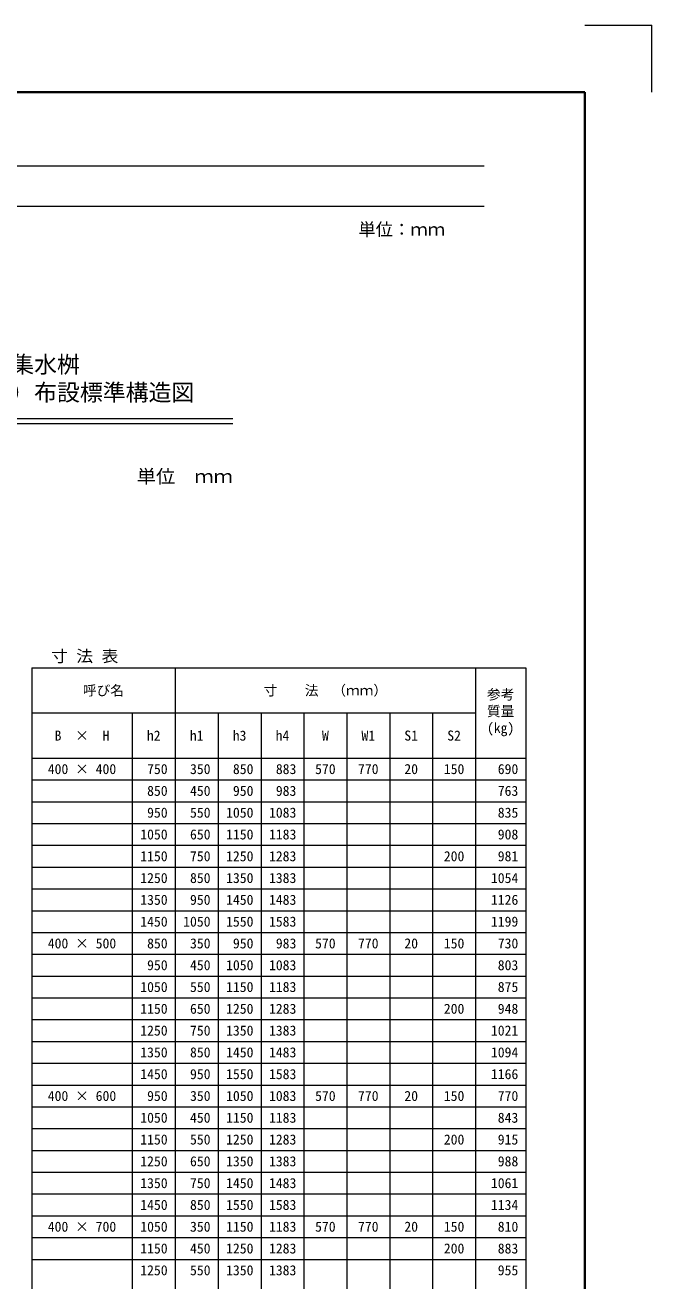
# Model space of a CAD drawing. Units: millimetres at full size; details may follow other scales. Extents: x 171976 to 209231, y 872007 to 885239.
# Drawn here: x 207361 to 209231, y 881142 to 884887 of the extents above; entities that cross this region are included whole.
import ezdxf
from ezdxf.enums import TextEntityAlignment as Align

# ---------------------------------------------------------------- set-up
doc = ezdxf.new("R2010")
doc.units = ezdxf.units.MM
doc.header["$LTSCALE"] = 40
for name, color, linetype, lineweight in [('0_2', 7, 'Continuous', 20), ('Defpoints_3', 8, 'Continuous', 0), ('図枠', 7, 'Continuous', 5), ('寸法表', 30, 'Continuous', 13)]:
    doc.layers.add(name, color=color, linetype=linetype, lineweight=lineweight)
doc.layers.add('文字', color=7, linetype='Continuous')
doc.styles.add('ＭＳ ゴシック', font='')
doc.styles.add('ＭＳ 明朝', font='')
doc.styles.get('ＭＳ ゴシック').set_extended_font_data('MS Gothic')
doc.styles.get('ＭＳ 明朝').set_extended_font_data('MS Mincho')

msp = doc.modelspace()

# ---------------------------------------------------------------- linework, layer by layer
at = {"layer": '0_2'}
for p, q in [((206180.59, 883713.55), (207980.59, 883713.55)), ((206180.59, 883698.55), (207980.59, 883698.55))]:
    msp.add_line(p, q, dxfattribs=at)
at = {"layer": 'Defpoints_3', "color": 7, "lineweight": 13}
for p in [(209030.59, 884887.22), (209230.59, 884687.22)]:
    msp.add_line(p, (209230.59, 884887.22), dxfattribs=at)
at = {"layer": 'Defpoints_3'}
for p, q in [((207380.59, 882635.76), (207680.59, 882635.76)), ((208192.59, 882635.76), (208704.59, 882635.76)), ((207380.59, 882570.76), (207680.59, 882570.76)), ((208192.59, 882570.76), (208704.59, 882570.76)), ((207380.59, 882505.76), (207680.59, 882505.76)), ((208192.59, 882505.76), (208704.59, 882505.76)), ((207380.59, 882440.76), (207680.59, 882440.76)), ((208192.59, 882440.76), (208576.59, 882440.76)), ((207380.59, 882375.76), (207680.59, 882375.76)), ((208192.59, 882375.76), (208704.59, 882375.76)), ((207380.59, 882310.76), (207680.59, 882310.76)), ((208192.59, 882310.76), (208704.59, 882310.76)), ((207380.59, 882245.76), (207680.59, 882245.76)), ((208192.59, 882245.76), (208704.59, 882245.76)), ((207380.59, 882115.76), (207680.59, 882115.76)), ((208192.59, 882115.76), (208704.59, 882115.76)), ((207380.59, 882050.76), (207680.59, 882050.76)), ((208192.59, 882050.76), (208704.59, 882050.76)), ((207380.59, 881985.76), (207680.59, 881985.76)), ((208192.59, 881985.76), (208576.59, 881985.76)), ((207380.59, 881920.76), (207680.59, 881920.76)), ((208192.59, 881920.76), (208704.59, 881920.76)), ((207380.59, 881855.76), (207680.59, 881855.76)), ((208192.59, 881855.76), (208704.59, 881855.76)), ((207380.59, 881790.76), (207680.59, 881790.76)), ((208192.59, 881790.76), (208704.59, 881790.76)), ((207380.59, 881660.76), (207680.59, 881660.76)), ((208192.59, 881660.76), (208704.59, 881660.76)), ((207380.59, 881595.76), (207680.59, 881595.76)), ((208192.59, 881595.76), (208576.59, 881595.76)), ((207380.59, 881530.76), (207680.59, 881530.76)), ((208192.59, 881530.76), (208704.59, 881530.76)), ((207380.59, 881465.76), (207680.59, 881465.76)), ((208192.59, 881465.76), (208704.59, 881465.76)), ((207380.59, 881400.76), (207680.59, 881400.76)), ((208192.59, 881400.76), (208704.59, 881400.76)), ((207380.59, 881270.76), (207680.59, 881270.76)), ((208192.59, 881270.76), (208576.59, 881270.76)), ((207380.59, 881205.76), (207680.59, 881205.76)), ((208192.59, 881205.76), (208704.59, 881205.76))]:
    msp.add_line(p, q, dxfattribs=at)
at = {"layer": '図枠', "lineweight": 40}
for p in [(201230.59, 884687.22), (209030.59, 879147.22)]:
    msp.add_line(p, (209030.59, 884687.22), dxfattribs=at)
at = {"layer": '図枠', "lineweight": 13}
for p, q in [((201530.59, 884467.22), (208730.59, 884467.22)), ((201530.59, 884347.22), (208730.59, 884347.22))]:
    msp.add_line(p, q, dxfattribs=at)
at = {"layer": '寸法表'}
for p, q in [((207380.59, 882970.08), (208854.59, 882970.08)), ((207380.59, 882970.08), (207380.59, 880750.76)), ((207808.59, 882970.08), (207808.59, 880750.76)), ((208704.59, 882970.08), (208704.59, 880750.76)), ((208854.59, 882970.08), (208854.59, 880750.76)), ((207380.59, 882835.42), (208704.59, 882835.42)), ((207680.59, 882835.42), (207680.59, 880750.76)), ((207936.59, 882835.42), (207936.59, 880750.76)), ((208064.59, 882835.42), (208064.59, 880750.76)), ((208192.59, 882835.42), (208192.59, 880750.76)), ((208320.59, 882835.42), (208320.59, 880750.76)), ((208448.59, 882835.42), (208448.59, 880750.76)), ((208576.59, 882835.42), (208576.59, 880750.76)), ((207380.59, 882700.76), (208854.59, 882700.76)), ((207680.59, 882635.76), (208192.59, 882635.76)), ((208704.59, 882635.76), (208854.59, 882635.76)), ((207680.59, 882570.76), (208192.59, 882570.76)), ((208704.59, 882570.76), (208854.59, 882570.76)), ((207680.59, 882505.76), (208192.59, 882505.76)), ((208704.59, 882505.76), (208854.59, 882505.76)), ((207680.59, 882440.76), (208192.59, 882440.76)), ((208576.59, 882440.76), (208854.59, 882440.76)), ((207680.59, 882375.76), (208192.59, 882375.76)), ((208704.59, 882375.76), (208854.59, 882375.76)), ((207680.59, 882310.76), (208192.59, 882310.76)), ((208704.59, 882310.76), (208854.59, 882310.76)), ((207680.59, 882245.76), (208192.59, 882245.76)), ((208704.59, 882245.76), (208854.59, 882245.76)), ((207380.59, 882180.76), (208854.59, 882180.76)), ((207680.59, 882115.76), (208192.59, 882115.76)), ((208704.59, 882115.76), (208854.59, 882115.76)), ((207680.59, 882050.76), (208192.59, 882050.76)), ((208704.59, 882050.76), (208854.59, 882050.76)), ((207680.59, 881985.76), (208192.59, 881985.76)), ((208576.59, 881985.76), (208854.59, 881985.76)), ((207680.59, 881920.76), (208192.59, 881920.76)), ((208704.59, 881920.76), (208854.59, 881920.76)), ((207680.59, 881855.76), (208192.59, 881855.76)), ((208704.59, 881855.76), (208854.59, 881855.76)), ((207680.59, 881790.76), (208192.59, 881790.76)), ((208704.59, 881790.76), (208854.59, 881790.76)), ((207380.59, 881725.76), (208854.59, 881725.76)), ((207680.59, 881660.76), (208192.59, 881660.76)), ((208704.59, 881660.76), (208854.59, 881660.76)), ((207680.59, 881595.76), (208192.59, 881595.76)), ((208576.59, 881595.76), (208854.59, 881595.76)), ((207680.59, 881530.76), (208192.59, 881530.76)), ((208704.59, 881530.76), (208854.59, 881530.76)), ((207680.59, 881465.76), (208192.59, 881465.76)), ((208704.59, 881465.76), (208854.59, 881465.76)), ((207680.59, 881400.76), (208192.59, 881400.76)), ((208704.59, 881400.76), (208854.59, 881400.76)), ((207380.59, 881335.76), (208854.59, 881335.76)), ((207680.59, 881270.76), (208192.59, 881270.76)), ((208576.59, 881270.76), (208854.59, 881270.76)), ((207680.59, 881205.76), (208192.59, 881205.76)), ((208704.59, 881205.76), (208854.59, 881205.76))]:
    msp.add_line(p, q, dxfattribs=at)

# ---------------------------------------------------------------- texts
at = {"layer": '図枠', "style": 'ＭＳ ゴシック'}
msp.add_text('単位：ｍｍ', height=37.98, dxfattribs=at).set_placement((208484.32, 884277.89), align=Align.MIDDLE_CENTER)
at = {"layer": '寸法表', "style": 'ＭＳ 明朝'}
for s, p in [('呼び名', (207594.59, 882902.75)), ('寸\u3000\u3000法\u3000（ｍｍ）', (208256.59, 882902.75)), ('B\u3000×\u3000H', (207530.59, 882768.09)), ('h2', (207744.59, 882768.09)), ('h1', (207872.59, 882768.09)), ('h3', (208000.59, 882768.09)), ('h4', (208128.59, 882768.09)), ('W', (208256.59, 882768.09)), ('W1', (208384.59, 882768.09)), ('S1', (208512.59, 882768.09)), ('S2', (208640.59, 882768.09)), ('400 × 400', (207530.59, 882668.26)), ('570', (208256.59, 882668.26)), ('770', (208384.59, 882668.26)), ('20', (208512.59, 882668.26)), ('150', (208640.59, 882668.26)), ('200', (208640.59, 882408.26)), ('400 × 500', (207530.59, 882148.26)), ('570', (208256.59, 882148.26)), ('770', (208384.59, 882148.26)), ('20', (208512.59, 882148.26)), ('150', (208640.59, 882148.26)), ('200', (208640.59, 881953.26)), ('400 × 600', (207530.59, 881693.26)), ('570', (208256.59, 881693.26)), ('770', (208384.59, 881693.26)), ('20', (208512.59, 881693.26)), ('150', (208640.59, 881693.26)), ('200', (208640.59, 881563.26)), ('400 × 700', (207530.59, 881303.26)), ('570', (208256.59, 881303.26)), ('770', (208384.59, 881303.26)), ('20', (208512.59, 881303.26)), ('150', (208640.59, 881303.26)), ('200', (208640.59, 881238.26))]:
    msp.add_text(s, height=30.02, dxfattribs=at).set_placement(p, align=Align.MIDDLE_CENTER)
for s, p in [('参考', (208738.64, 882905.89)), ('質量', (208738.64, 882855.89)), ('(kg)', (208738.64, 882805.89))]:
    msp.add_text(s, height=30.02, dxfattribs=at).set_placement(p, align=Align.TOP_LEFT)
for s, p in [('750', (207786.09, 882668.26)), ('350', (207914.09, 882668.26)), ('850', (208042.09, 882668.26)), ('883', (208170.09, 882668.26)), ('690', (208832.09, 882668.26)), ('850', (207786.09, 882603.26)), ('450', (207914.09, 882603.26)), ('950', (208042.09, 882603.26)), ('983', (208170.09, 882603.26)), ('763', (208832.09, 882603.26)), ('950', (207786.09, 882538.26)), ('550', (207914.09, 882538.26)), ('1050', (208042.09, 882538.26)), ('1083', (208170.09, 882538.26)), ('835', (208832.09, 882538.26)), ('1050', (207786.09, 882473.26)), ('650', (207914.09, 882473.26)), ('1150', (208042.09, 882473.26)), ('1183', (208170.09, 882473.26)), ('908', (208832.09, 882473.26)), ('1150', (207786.09, 882408.26)), ('750', (207914.09, 882408.26)), ('1250', (208042.09, 882408.26)), ('1283', (208170.09, 882408.26)), ('981', (208832.09, 882408.26)), ('1250', (207786.09, 882343.26)), ('850', (207914.09, 882343.26)), ('1350', (208042.09, 882343.26)), ('1383', (208170.09, 882343.26)), ('1054', (208832.09, 882343.26)), ('1350', (207786.09, 882278.26)), ('950', (207914.09, 882278.26)), ('1450', (208042.09, 882278.26)), ('1483', (208170.09, 882278.26)), ('1126', (208832.09, 882278.26)), ('1450', (207786.09, 882213.26)), ('1050', (207914.09, 882213.26)), ('1550', (208042.09, 882213.26)), ('1583', (208170.09, 882213.26)), ('1199', (208832.09, 882213.26)), ('850', (207786.09, 882148.26)), ('350', (207914.09, 882148.26)), ('950', (208042.09, 882148.26)), ('983', (208170.09, 882148.26)), ('730', (208832.09, 882148.26)), ('950', (207786.09, 882083.26)), ('450', (207914.09, 882083.26)), ('1050', (208042.09, 882083.26)), ('1083', (208170.09, 882083.26)), ('803', (208832.09, 882083.26)), ('1050', (207786.09, 882018.26)), ('550', (207914.09, 882018.26)), ('1150', (208042.09, 882018.26)), ('1183', (208170.09, 882018.26)), ('875', (208832.09, 882018.26)), ('1150', (207786.09, 881953.26)), ('650', (207914.09, 881953.26)), ('1250', (208042.09, 881953.26)), ('1283', (208170.09, 881953.26)), ('948', (208832.09, 881953.26)), ('1250', (207786.09, 881888.26)), ('750', (207914.09, 881888.26)), ('1350', (208042.09, 881888.26)), ('1383', (208170.09, 881888.26)), ('1021', (208832.09, 881888.26)), ('1350', (207786.09, 881823.26)), ('850', (207914.09, 881823.26)), ('1450', (208042.09, 881823.26)), ('1483', (208170.09, 881823.26)), ('1094', (208832.09, 881823.26)), ('1450', (207786.09, 881758.26)), ('950', (207914.09, 881758.26)), ('1550', (208042.09, 881758.26)), ('1583', (208170.09, 881758.26)), ('1166', (208832.09, 881758.26)), ('950', (207786.09, 881693.26)), ('350', (207914.09, 881693.26)), ('1050', (208042.09, 881693.26)), ('1083', (208170.09, 881693.26)), ('770', (208832.09, 881693.26)), ('1050', (207786.09, 881628.26)), ('450', (207914.09, 881628.26)), ('1150', (208042.09, 881628.26)), ('1183', (208170.09, 881628.26)), ('843', (208832.09, 881628.26)), ('1150', (207786.09, 881563.26)), ('550', (207914.09, 881563.26)), ('1250', (208042.09, 881563.26)), ('1283', (208170.09, 881563.26)), ('915', (208832.09, 881563.26)), ('1250', (207786.09, 881498.26)), ('650', (207914.09, 881498.26)), ('1350', (208042.09, 881498.26)), ('1383', (208170.09, 881498.26)), ('988', (208832.09, 881498.26)), ('1350', (207786.09, 881433.26)), ('750', (207914.09, 881433.26)), ('1450', (208042.09, 881433.26)), ('1483', (208170.09, 881433.26)), ('1061', (208832.09, 881433.26)), ('1450', (207786.09, 881368.26)), ('850', (207914.09, 881368.26)), ('1550', (208042.09, 881368.26)), ('1583', (208170.09, 881368.26)), ('1134', (208832.09, 881368.26)), ('1050', (207786.09, 881303.26)), ('350', (207914.09, 881303.26)), ('1150', (208042.09, 881303.26)), ('1183', (208170.09, 881303.26)), ('810', (208832.09, 881303.26)), ('1150', (207786.09, 881238.26)), ('450', (207914.09, 881238.26)), ('1250', (208042.09, 881238.26)), ('1283', (208170.09, 881238.26)), ('883', (208832.09, 881238.26)), ('1250', (207786.09, 881173.26)), ('550', (207914.09, 881173.26)), ('1350', (208042.09, 881173.26)), ('1383', (208170.09, 881173.26)), ('955', (208832.09, 881173.26))]:
    msp.add_text(s, height=30.02, dxfattribs=at).set_placement(p, align=Align.MIDDLE_RIGHT)
at = {"layer": '文字', "style": 'ＭＳ 明朝'}
for s, p in [(' ＩＢＣ排水側溝 深型集水桝', (206636.96, 883900.01)), ('セミフラットＢ（Ⅰ型・Ⅱ型兼用）布設標準構造図', (206295.71, 883816.68))]:
    msp.add_text(s, height=50.04, dxfattribs=at).set_placement(p, align=Align.TOP_LEFT)
at = {"layer": '文字', "style": 'ＭＳ 明朝', "width": 1.05}
msp.add_text('単位\u3000ｍｍ', height=40.03, dxfattribs=at).set_placement((207980.59, 883509.02), align=Align.BOTTOM_RIGHT)
msp.add_text('寸 法 表', height=35.03, dxfattribs=at).set_placement((207538.59, 883005.08), align=Align.MIDDLE_CENTER)

doc.saveas('drawing.dxf')
